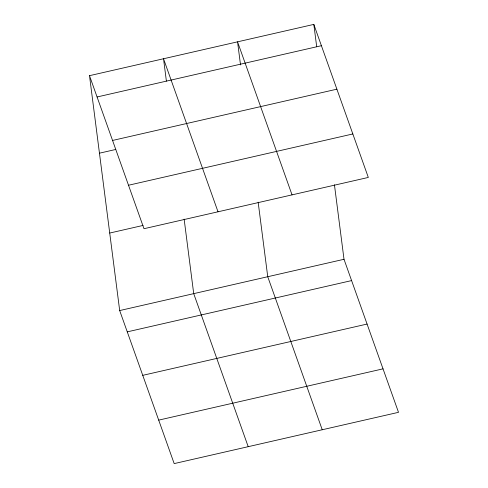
<?xml version="1.0" encoding="UTF-8"?>
<svg xmlns="http://www.w3.org/2000/svg" width="488" height="488" viewBox="0 0 488 488"><rect width="100%" height="100%" fill="white"/><g stroke="black" fill="none" stroke-linecap="round" stroke-linejoin="round"><path stroke-width="0.73" d="M89.493 75.677L313.821 24.4L368.318 177.437L143.99 228.713L89.493 75.677L119.682 310.563L174.179 463.6L398.507 412.323L344.01 259.287L334.433 184.757M97.082 96.978L321.409 45.701M112.557 140.452L336.891 89.176M99.454 153.189L115.741 149.468M128.509 185.245L352.836 133.962M109.721 233.05L143.033 225.438M119.682 310.563L344.01 259.287M127.27 331.864L351.598 280.588M142.746 375.339L367.08 324.056M158.698 420.125L383.025 368.849M292.044 194.871L237.552 41.834L240.523 64.941M322.233 429.757L267.741 276.72L258.158 202.191M218.014 211.792L163.523 58.755L166.396 81.118M248.203 446.679L193.712 293.642L184.135 219.112M313.821 24.4L316.7 46.757"/></g></svg>
